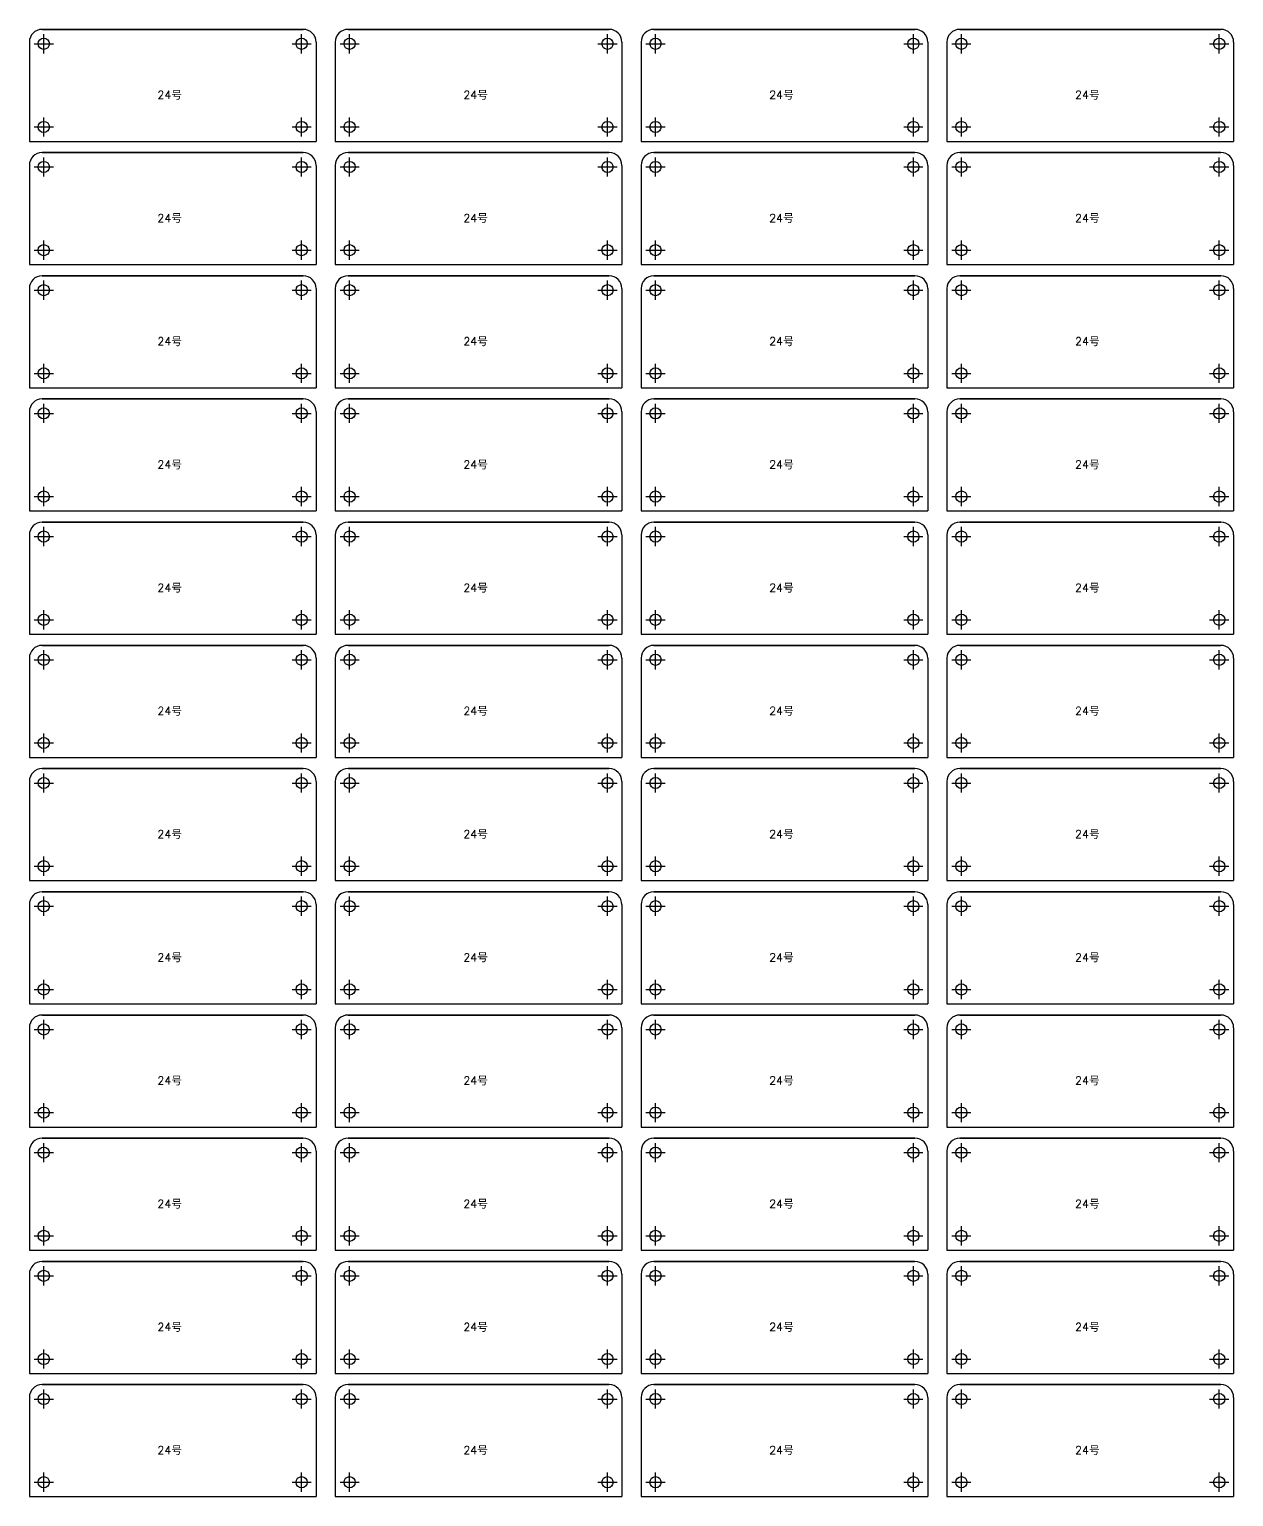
# Model space of a CAD drawing. Header units: millimetres. Extents: x 0 to 7379, y 0 to 1000.
# Drawn here: x 5664.3 to 6040.7, y 537.5 to 996 of the extents above; entities that cross this region are included whole.
import ezdxf

# ---------------------------------------------------------------- set-up
doc = ezdxf.new("R2010")
doc.units = ezdxf.units.MM
doc.header["$PDMODE"] = 2
doc.header["$PDSIZE"] = 3
doc.layers.add('POINT', color=2, linetype='Continuous')
doc.layers.add('PROPRO', color=1, linetype='Continuous')
doc.styles.get("Standard").update_dxf_attribs({"font": 'txt.shx', "height": 2})

# ---------------------------------------------------------------- blocks, each defined once
blk = doc.blocks.new('*U13', base_point=(-136.367, 1432.565))
at = {"layer": 'POINT', "color": 2}
blk.add_point((-136.367, 1432.565), dxfattribs=at)
at = {"layer": 'PROPRO'}
blk.add_circle((-136.367, 1432.565), 1.75, dxfattribs=at)
blk = doc.blocks.new('*U11', base_point=(-136.367, 1458.565))
at = {"layer": 'POINT', "color": 2}
blk.add_point((-136.367, 1458.565), dxfattribs=at)
at = {"layer": 'PROPRO'}
blk.add_circle((-136.367, 1458.565), 1.75, dxfattribs=at)
blk = doc.blocks.new('*U14', base_point=(-55.767, 1432.565))
at = {"layer": 'POINT', "color": 2}
blk.add_point((-55.767, 1432.565), dxfattribs=at)
at = {"layer": 'PROPRO'}
blk.add_circle((-55.767, 1432.565), 1.75, dxfattribs=at)
blk = doc.blocks.new('*U12', base_point=(-55.767, 1458.565))
at = {"layer": 'POINT', "color": 2}
blk.add_point((-55.767, 1458.565), dxfattribs=at)
at = {"layer": 'PROPRO'}
blk.add_circle((-55.767, 1458.565), 1.75, dxfattribs=at)

msp = doc.modelspace()

# ---------------------------------------------------------------- linework, layer by layer
for p, q in [((5749.9098, 996), (5668.3098, 996)), ((5668.3098, 996), (5749.9098, 996)), ((5845.5098, 996), (5763.9098, 996)), ((5763.9098, 996), (5845.5098, 996)), ((5941.1098, 996), (5859.5098, 996)), ((5859.5098, 996), (5941.1098, 996)), ((6036.7098, 996), (5955.1098, 996)), ((5955.1098, 996), (6036.7098, 996)), ((5664.3098, 992), (5664.3098, 981.8)), ((5664.3098, 992), (5664.3098, 961)), ((5753.9098, 992), (5753.9098, 981.8)), ((5753.9098, 992), (5753.9098, 981.8)), ((5753.9098, 992), (5753.9098, 966)), ((5753.9098, 992), (5753.9098, 961)), ((5759.9098, 992), (5759.9098, 981.8)), ((5759.9098, 992), (5759.9098, 961)), ((5849.5098, 992), (5849.5098, 981.8)), ((5849.5098, 992), (5849.5098, 981.8)), ((5849.5098, 992), (5849.5098, 966)), ((5849.5098, 992), (5849.5098, 961)), ((5855.5098, 992), (5855.5098, 981.8)), ((5855.5098, 992), (5855.5098, 961)), ((5945.1098, 992), (5945.1098, 981.8)), ((5945.1098, 992), (5945.1098, 981.8)), ((5945.1098, 992), (5945.1098, 966)), ((5945.1098, 992), (5945.1098, 961)), ((5951.1098, 992), (5951.1098, 981.8)), ((5951.1098, 992), (5951.1098, 961)), ((6040.7098, 992), (6040.7098, 981.8)), ((6040.7098, 992), (6040.7098, 981.8)), ((6040.7098, 992), (6040.7098, 966)), ((6040.7098, 992), (6040.7098, 961)), ((5664.3098, 961), (5753.9098, 961)), ((5704.5598, 961), (5713.6598, 961)), ((5759.9098, 961), (5849.5098, 961)), ((5800.1598, 961), (5809.2598, 961)), ((5855.5098, 961), (5945.1098, 961)), ((5895.7598, 961), (5904.8598, 961)), ((5951.1098, 961), (6040.7098, 961)), ((5991.3598, 961), (6000.4598, 961)), ((5749.9098, 957.5), (5668.3098, 957.5)), ((5668.3098, 957.5), (5749.9098, 957.5)), ((5845.5098, 957.5), (5763.9098, 957.5)), ((5763.9098, 957.5), (5845.5098, 957.5)), ((5941.1098, 957.5), (5859.5098, 957.5)), ((5859.5098, 957.5), (5941.1098, 957.5)), ((6036.7098, 957.5), (5955.1098, 957.5)), ((5955.1098, 957.5), (6036.7098, 957.5)), ((5664.3098, 953.5), (5664.3098, 943.3)), ((5664.3098, 953.5), (5664.3098, 922.5)), ((5753.9098, 953.5), (5753.9098, 943.3)), ((5753.9098, 953.5), (5753.9098, 943.3)), ((5753.9098, 953.5), (5753.9098, 927.5)), ((5753.9098, 953.5), (5753.9098, 922.5)), ((5759.9098, 953.5), (5759.9098, 943.3)), ((5759.9098, 953.5), (5759.9098, 922.5)), ((5849.5098, 953.5), (5849.5098, 943.3)), ((5849.5098, 953.5), (5849.5098, 943.3)), ((5849.5098, 953.5), (5849.5098, 927.5)), ((5849.5098, 953.5), (5849.5098, 922.5)), ((5855.5098, 953.5), (5855.5098, 943.3)), ((5855.5098, 953.5), (5855.5098, 922.5)), ((5945.1098, 953.5), (5945.1098, 943.3)), ((5945.1098, 953.5), (5945.1098, 943.3)), ((5945.1098, 953.5), (5945.1098, 927.5)), ((5945.1098, 953.5), (5945.1098, 922.5)), ((5951.1098, 953.5), (5951.1098, 943.3)), ((5951.1098, 953.5), (5951.1098, 922.5)), ((6040.7098, 953.5), (6040.7098, 943.3)), ((6040.7098, 953.5), (6040.7098, 943.3)), ((6040.7098, 953.5), (6040.7098, 927.5)), ((6040.7098, 953.5), (6040.7098, 922.5)), ((5664.3098, 922.5), (5753.9098, 922.5)), ((5704.5598, 922.5), (5713.6598, 922.5)), ((5759.9098, 922.5), (5849.5098, 922.5)), ((5800.1598, 922.5), (5809.2598, 922.5)), ((5855.5098, 922.5), (5945.1098, 922.5)), ((5895.7598, 922.5), (5904.8598, 922.5)), ((5951.1098, 922.5), (6040.7098, 922.5)), ((5991.3598, 922.5), (6000.4598, 922.5)), ((5749.9098, 919), (5668.3098, 919)), ((5668.3098, 919), (5749.9098, 919)), ((5845.5098, 919), (5763.9098, 919)), ((5763.9098, 919), (5845.5098, 919)), ((5941.1098, 919), (5859.5098, 919)), ((5859.5098, 919), (5941.1098, 919)), ((6036.7098, 919), (5955.1098, 919)), ((5955.1098, 919), (6036.7098, 919)), ((5664.3098, 915), (5664.3098, 904.8)), ((5664.3098, 915), (5664.3098, 884)), ((5753.9098, 915), (5753.9098, 904.8)), ((5753.9098, 915), (5753.9098, 904.8)), ((5753.9098, 915), (5753.9098, 889)), ((5753.9098, 915), (5753.9098, 884)), ((5759.9098, 915), (5759.9098, 904.8)), ((5759.9098, 915), (5759.9098, 884)), ((5849.5098, 915), (5849.5098, 904.8)), ((5849.5098, 915), (5849.5098, 904.8)), ((5849.5098, 915), (5849.5098, 889)), ((5849.5098, 915), (5849.5098, 884)), ((5855.5098, 915), (5855.5098, 904.8)), ((5855.5098, 915), (5855.5098, 884)), ((5945.1098, 915), (5945.1098, 904.8)), ((5945.1098, 915), (5945.1098, 904.8)), ((5945.1098, 915), (5945.1098, 889)), ((5945.1098, 915), (5945.1098, 884)), ((5951.1098, 915), (5951.1098, 904.8)), ((5951.1098, 915), (5951.1098, 884)), ((6040.7098, 915), (6040.7098, 904.8)), ((6040.7098, 915), (6040.7098, 904.8)), ((6040.7098, 915), (6040.7098, 889)), ((6040.7098, 915), (6040.7098, 884)), ((5664.3098, 884), (5753.9098, 884)), ((5749.9098, 880.5), (5668.3098, 880.5)), ((5668.3098, 880.5), (5749.9098, 880.5)), ((5704.5598, 884), (5713.6598, 884)), ((5759.9098, 884), (5849.5098, 884)), ((5845.5098, 880.5), (5763.9098, 880.5)), ((5763.9098, 880.5), (5845.5098, 880.5)), ((5800.1598, 884), (5809.2598, 884)), ((5855.5098, 884), (5945.1098, 884)), ((5941.1098, 880.5), (5859.5098, 880.5)), ((5859.5098, 880.5), (5941.1098, 880.5)), ((5895.7598, 884), (5904.8598, 884)), ((5951.1098, 884), (6040.7098, 884)), ((6036.7098, 880.5), (5955.1098, 880.5)), ((5955.1098, 880.5), (6036.7098, 880.5)), ((5991.3598, 884), (6000.4598, 884)), ((5664.3098, 876.5), (5664.3098, 845.5)), ((5664.3098, 876.5), (5664.3098, 866.3)), ((5753.9098, 876.5), (5753.9098, 850.5)), ((5753.9098, 876.5), (5753.9098, 845.5)), ((5753.9098, 876.5), (5753.9098, 866.3)), ((5753.9098, 876.5), (5753.9098, 866.3)), ((5759.9098, 876.5), (5759.9098, 845.5)), ((5759.9098, 876.5), (5759.9098, 866.3)), ((5849.5098, 876.5), (5849.5098, 850.5)), ((5849.5098, 876.5), (5849.5098, 845.5)), ((5849.5098, 876.5), (5849.5098, 866.3)), ((5849.5098, 876.5), (5849.5098, 866.3)), ((5855.5098, 876.5), (5855.5098, 845.5)), ((5855.5098, 876.5), (5855.5098, 866.3)), ((5945.1098, 876.5), (5945.1098, 850.5)), ((5945.1098, 876.5), (5945.1098, 845.5)), ((5945.1098, 876.5), (5945.1098, 866.3)), ((5945.1098, 876.5), (5945.1098, 866.3)), ((5951.1098, 876.5), (5951.1098, 845.5)), ((5951.1098, 876.5), (5951.1098, 866.3)), ((6040.7098, 876.5), (6040.7098, 850.5)), ((6040.7098, 876.5), (6040.7098, 845.5)), ((6040.7098, 876.5), (6040.7098, 866.3)), ((6040.7098, 876.5), (6040.7098, 866.3)), ((5664.3098, 845.5), (5753.9098, 845.5)), ((5704.5598, 845.5), (5713.6598, 845.5)), ((5759.9098, 845.5), (5849.5098, 845.5)), ((5800.1598, 845.5), (5809.2598, 845.5)), ((5855.5098, 845.5), (5945.1098, 845.5)), ((5895.7598, 845.5), (5904.8598, 845.5)), ((5951.1098, 845.5), (6040.7098, 845.5)), ((5991.3598, 845.5), (6000.4598, 845.5)), ((5749.9098, 842), (5668.3098, 842)), ((5668.3098, 842), (5749.9098, 842)), ((5845.5098, 842), (5763.9098, 842)), ((5763.9098, 842), (5845.5098, 842)), ((5941.1098, 842), (5859.5098, 842)), ((5859.5098, 842), (5941.1098, 842)), ((6036.7098, 842), (5955.1098, 842)), ((5955.1098, 842), (6036.7098, 842)), ((5664.3098, 838), (5664.3098, 827.8)), ((5664.3098, 838), (5664.3098, 807)), ((5753.9098, 838), (5753.9098, 827.8)), ((5753.9098, 838), (5753.9098, 827.8)), ((5753.9098, 838), (5753.9098, 812)), ((5753.9098, 838), (5753.9098, 807)), ((5759.9098, 838), (5759.9098, 827.8)), ((5759.9098, 838), (5759.9098, 807)), ((5849.5098, 838), (5849.5098, 827.8)), ((5849.5098, 838), (5849.5098, 827.8)), ((5849.5098, 838), (5849.5098, 812)), ((5849.5098, 838), (5849.5098, 807)), ((5855.5098, 838), (5855.5098, 827.8)), ((5855.5098, 838), (5855.5098, 807)), ((5945.1098, 838), (5945.1098, 827.8)), ((5945.1098, 838), (5945.1098, 827.8)), ((5945.1098, 838), (5945.1098, 812)), ((5945.1098, 838), (5945.1098, 807)), ((5951.1098, 838), (5951.1098, 827.8)), ((5951.1098, 838), (5951.1098, 807)), ((6040.7098, 838), (6040.7098, 827.8)), ((6040.7098, 838), (6040.7098, 827.8)), ((6040.7098, 838), (6040.7098, 812)), ((6040.7098, 838), (6040.7098, 807)), ((5664.3098, 807), (5753.9098, 807)), ((5704.5598, 807), (5713.6598, 807)), ((5759.9098, 807), (5849.5098, 807)), ((5800.1598, 807), (5809.2598, 807)), ((5855.5098, 807), (5945.1098, 807)), ((5895.7598, 807), (5904.8598, 807)), ((5951.1098, 807), (6040.7098, 807)), ((5991.3598, 807), (6000.4598, 807)), ((5749.9098, 803.5), (5668.3098, 803.5)), ((5668.3098, 803.5), (5749.9098, 803.5)), ((5845.5098, 803.5), (5763.9098, 803.5)), ((5763.9098, 803.5), (5845.5098, 803.5)), ((5941.1098, 803.5), (5859.5098, 803.5)), ((5859.5098, 803.5), (5941.1098, 803.5)), ((6036.7098, 803.5), (5955.1098, 803.5)), ((5955.1098, 803.5), (6036.7098, 803.5)), ((5664.3098, 799.5), (5664.3098, 789.3)), ((5664.3098, 799.5), (5664.3098, 768.5)), ((5753.9098, 799.5), (5753.9098, 789.3)), ((5753.9098, 799.5), (5753.9098, 789.3)), ((5753.9098, 799.5), (5753.9098, 773.5)), ((5753.9098, 799.5), (5753.9098, 768.5)), ((5759.9098, 799.5), (5759.9098, 789.3)), ((5759.9098, 799.5), (5759.9098, 768.5)), ((5849.5098, 799.5), (5849.5098, 789.3)), ((5849.5098, 799.5), (5849.5098, 789.3)), ((5849.5098, 799.5), (5849.5098, 773.5)), ((5849.5098, 799.5), (5849.5098, 768.5)), ((5855.5098, 799.5), (5855.5098, 789.3)), ((5855.5098, 799.5), (5855.5098, 768.5)), ((5945.1098, 799.5), (5945.1098, 789.3)), ((5945.1098, 799.5), (5945.1098, 789.3)), ((5945.1098, 799.5), (5945.1098, 773.5)), ((5945.1098, 799.5), (5945.1098, 768.5)), ((5951.1098, 799.5), (5951.1098, 789.3)), ((5951.1098, 799.5), (5951.1098, 768.5)), ((6040.7098, 799.5), (6040.7098, 789.3)), ((6040.7098, 799.5), (6040.7098, 789.3)), ((6040.7098, 799.5), (6040.7098, 773.5)), ((6040.7098, 799.5), (6040.7098, 768.5)), ((5664.3098, 768.5), (5753.9098, 768.5)), ((5704.5598, 768.5), (5713.6598, 768.5)), ((5759.9098, 768.5), (5849.5098, 768.5)), ((5800.1598, 768.5), (5809.2598, 768.5)), ((5855.5098, 768.5), (5945.1098, 768.5)), ((5895.7598, 768.5), (5904.8598, 768.5)), ((5951.1098, 768.5), (6040.7098, 768.5)), ((5991.3598, 768.5), (6000.4598, 768.5)), ((5749.9098, 765), (5668.3098, 765)), ((5668.3098, 765), (5749.9098, 765)), ((5845.5098, 765), (5763.9098, 765)), ((5763.9098, 765), (5845.5098, 765)), ((5941.1098, 765), (5859.5098, 765)), ((5859.5098, 765), (5941.1098, 765)), ((6036.7098, 765), (5955.1098, 765)), ((5955.1098, 765), (6036.7098, 765)), ((5664.3098, 761), (5664.3098, 750.8)), ((5664.3098, 761), (5664.3098, 730)), ((5753.9098, 761), (5753.9098, 750.8)), ((5753.9098, 761), (5753.9098, 750.8)), ((5753.9098, 761), (5753.9098, 735)), ((5753.9098, 761), (5753.9098, 730)), ((5759.9098, 761), (5759.9098, 750.8)), ((5759.9098, 761), (5759.9098, 730)), ((5849.5098, 761), (5849.5098, 750.8)), ((5849.5098, 761), (5849.5098, 750.8)), ((5849.5098, 761), (5849.5098, 735)), ((5849.5098, 761), (5849.5098, 730)), ((5855.5098, 761), (5855.5098, 750.8)), ((5855.5098, 761), (5855.5098, 730)), ((5945.1098, 761), (5945.1098, 750.8)), ((5945.1098, 761), (5945.1098, 750.8)), ((5945.1098, 761), (5945.1098, 735)), ((5945.1098, 761), (5945.1098, 730)), ((5951.1098, 761), (5951.1098, 750.8)), ((5951.1098, 761), (5951.1098, 730)), ((6040.7098, 761), (6040.7098, 750.8)), ((6040.7098, 761), (6040.7098, 750.8)), ((6040.7098, 761), (6040.7098, 735)), ((6040.7098, 761), (6040.7098, 730)), ((5664.3098, 730), (5753.9098, 730)), ((5704.5598, 730), (5713.6598, 730)), ((5759.9098, 730), (5849.5098, 730)), ((5800.1598, 730), (5809.2598, 730)), ((5855.5098, 730), (5945.1098, 730)), ((5895.7598, 730), (5904.8598, 730)), ((5951.1098, 730), (6040.7098, 730)), ((5991.3598, 730), (6000.4598, 730)), ((5749.9098, 726.5), (5668.3098, 726.5)), ((5668.3098, 726.5), (5749.9098, 726.5)), ((5845.5098, 726.5), (5763.9098, 726.5)), ((5763.9098, 726.5), (5845.5098, 726.5)), ((5941.1098, 726.5), (5859.5098, 726.5)), ((5859.5098, 726.5), (5941.1098, 726.5)), ((6036.7098, 726.5), (5955.1098, 726.5)), ((5955.1098, 726.5), (6036.7098, 726.5)), ((5664.3098, 722.5), (5664.3098, 712.3)), ((5664.3098, 722.5), (5664.3098, 691.5)), ((5753.9098, 722.5), (5753.9098, 712.3)), ((5753.9098, 722.5), (5753.9098, 712.3)), ((5753.9098, 722.5), (5753.9098, 696.5)), ((5753.9098, 722.5), (5753.9098, 691.5)), ((5759.9098, 722.5), (5759.9098, 712.3)), ((5759.9098, 722.5), (5759.9098, 691.5)), ((5849.5098, 722.5), (5849.5098, 712.3)), ((5849.5098, 722.5), (5849.5098, 712.3)), ((5849.5098, 722.5), (5849.5098, 696.5)), ((5849.5098, 722.5), (5849.5098, 691.5)), ((5855.5098, 722.5), (5855.5098, 712.3)), ((5855.5098, 722.5), (5855.5098, 691.5)), ((5945.1098, 722.5), (5945.1098, 712.3)), ((5945.1098, 722.5), (5945.1098, 712.3)), ((5945.1098, 722.5), (5945.1098, 696.5)), ((5945.1098, 722.5), (5945.1098, 691.5)), ((5951.1098, 722.5), (5951.1098, 712.3)), ((5951.1098, 722.5), (5951.1098, 691.5)), ((6040.7098, 722.5), (6040.7098, 712.3)), ((6040.7098, 722.5), (6040.7098, 712.3)), ((6040.7098, 722.5), (6040.7098, 696.5)), ((6040.7098, 722.5), (6040.7098, 691.5)), ((5664.3098, 691.5), (5753.9098, 691.5)), ((5749.9098, 688), (5668.3098, 688)), ((5668.3098, 688), (5749.9098, 688)), ((5704.5598, 691.5), (5713.6598, 691.5)), ((5759.9098, 691.5), (5849.5098, 691.5)), ((5845.5098, 688), (5763.9098, 688)), ((5763.9098, 688), (5845.5098, 688)), ((5800.1598, 691.5), (5809.2598, 691.5)), ((5855.5098, 691.5), (5945.1098, 691.5)), ((5941.1098, 688), (5859.5098, 688)), ((5859.5098, 688), (5941.1098, 688)), ((5895.7598, 691.5), (5904.8598, 691.5)), ((5951.1098, 691.5), (6040.7098, 691.5)), ((6036.7098, 688), (5955.1098, 688)), ((5955.1098, 688), (6036.7098, 688)), ((5991.3598, 691.5), (6000.4598, 691.5)), ((5664.3098, 684), (5664.3098, 673.8)), ((5664.3098, 684), (5664.3098, 653)), ((5753.9098, 684), (5753.9098, 673.8)), ((5753.9098, 684), (5753.9098, 673.8)), ((5753.9098, 684), (5753.9098, 658)), ((5753.9098, 684), (5753.9098, 653)), ((5759.9098, 684), (5759.9098, 673.8)), ((5759.9098, 684), (5759.9098, 653)), ((5849.5098, 684), (5849.5098, 673.8)), ((5849.5098, 684), (5849.5098, 673.8)), ((5849.5098, 684), (5849.5098, 658)), ((5849.5098, 684), (5849.5098, 653)), ((5855.5098, 684), (5855.5098, 673.8)), ((5855.5098, 684), (5855.5098, 653)), ((5945.1098, 684), (5945.1098, 673.8)), ((5945.1098, 684), (5945.1098, 673.8)), ((5945.1098, 684), (5945.1098, 658)), ((5945.1098, 684), (5945.1098, 653)), ((5951.1098, 684), (5951.1098, 673.8)), ((5951.1098, 684), (5951.1098, 653)), ((6040.7098, 684), (6040.7098, 673.8)), ((6040.7098, 684), (6040.7098, 673.8)), ((6040.7098, 684), (6040.7098, 658)), ((6040.7098, 684), (6040.7098, 653)), ((5664.3098, 653), (5753.9098, 653)), ((5704.5598, 653), (5713.6598, 653)), ((5759.9098, 653), (5849.5098, 653)), ((5800.1598, 653), (5809.2598, 653)), ((5855.5098, 653), (5945.1098, 653)), ((5895.7598, 653), (5904.8598, 653)), ((5951.1098, 653), (6040.7098, 653)), ((5991.3598, 653), (6000.4598, 653)), ((5749.9098, 649.5), (5668.3098, 649.5)), ((5668.3098, 649.5), (5749.9098, 649.5)), ((5845.5098, 649.5), (5763.9098, 649.5)), ((5763.9098, 649.5), (5845.5098, 649.5)), ((5941.1098, 649.5), (5859.5098, 649.5)), ((5859.5098, 649.5), (5941.1098, 649.5)), ((6036.7098, 649.5), (5955.1098, 649.5)), ((5955.1098, 649.5), (6036.7098, 649.5)), ((5664.3098, 645.5), (5664.3098, 635.3)), ((5664.3098, 645.5), (5664.3098, 614.5)), ((5753.9098, 645.5), (5753.9098, 635.3)), ((5753.9098, 645.5), (5753.9098, 635.3)), ((5753.9098, 645.5), (5753.9098, 619.5)), ((5753.9098, 645.5), (5753.9098, 614.5)), ((5759.9098, 645.5), (5759.9098, 635.3)), ((5759.9098, 645.5), (5759.9098, 614.5)), ((5849.5098, 645.5), (5849.5098, 635.3)), ((5849.5098, 645.5), (5849.5098, 635.3)), ((5849.5098, 645.5), (5849.5098, 619.5)), ((5849.5098, 645.5), (5849.5098, 614.5)), ((5855.5098, 645.5), (5855.5098, 635.3)), ((5855.5098, 645.5), (5855.5098, 614.5)), ((5945.1098, 645.5), (5945.1098, 635.3)), ((5945.1098, 645.5), (5945.1098, 635.3)), ((5945.1098, 645.5), (5945.1098, 619.5)), ((5945.1098, 645.5), (5945.1098, 614.5)), ((5951.1098, 645.5), (5951.1098, 635.3)), ((5951.1098, 645.5), (5951.1098, 614.5)), ((6040.7098, 645.5), (6040.7098, 635.3)), ((6040.7098, 645.5), (6040.7098, 635.3)), ((6040.7098, 645.5), (6040.7098, 619.5)), ((6040.7098, 645.5), (6040.7098, 614.5)), ((5664.3098, 614.5), (5753.9098, 614.5)), ((5704.5598, 614.5), (5713.6598, 614.5)), ((5759.9098, 614.5), (5849.5098, 614.5)), ((5800.1598, 614.5), (5809.2598, 614.5)), ((5855.5098, 614.5), (5945.1098, 614.5)), ((5895.7598, 614.5), (5904.8598, 614.5)), ((5951.1098, 614.5), (6040.7098, 614.5)), ((5991.3598, 614.5), (6000.4598, 614.5)), ((5749.9098, 611), (5668.3098, 611)), ((5668.3098, 611), (5749.9098, 611)), ((5845.5098, 611), (5763.9098, 611)), ((5763.9098, 611), (5845.5098, 611)), ((5941.1098, 611), (5859.5098, 611)), ((5859.5098, 611), (5941.1098, 611)), ((6036.7098, 611), (5955.1098, 611)), ((5955.1098, 611), (6036.7098, 611)), ((5664.3098, 607), (5664.3098, 596.8)), ((5664.3098, 607), (5664.3098, 576)), ((5753.9098, 607), (5753.9098, 596.8)), ((5753.9098, 607), (5753.9098, 596.8)), ((5753.9098, 607), (5753.9098, 581)), ((5753.9098, 607), (5753.9098, 576)), ((5759.9098, 607), (5759.9098, 596.8)), ((5759.9098, 607), (5759.9098, 576)), ((5849.5098, 607), (5849.5098, 596.8)), ((5849.5098, 607), (5849.5098, 596.8)), ((5849.5098, 607), (5849.5098, 581)), ((5849.5098, 607), (5849.5098, 576)), ((5855.5098, 607), (5855.5098, 596.8)), ((5855.5098, 607), (5855.5098, 576)), ((5945.1098, 607), (5945.1098, 596.8)), ((5945.1098, 607), (5945.1098, 596.8)), ((5945.1098, 607), (5945.1098, 581)), ((5945.1098, 607), (5945.1098, 576)), ((5951.1098, 607), (5951.1098, 596.8)), ((5951.1098, 607), (5951.1098, 576)), ((6040.7098, 607), (6040.7098, 596.8)), ((6040.7098, 607), (6040.7098, 596.8)), ((6040.7098, 607), (6040.7098, 581)), ((6040.7098, 607), (6040.7098, 576)), ((5664.3098, 576), (5753.9098, 576)), ((5704.5598, 576), (5713.6598, 576)), ((5759.9098, 576), (5849.5098, 576)), ((5800.1598, 576), (5809.2598, 576)), ((5855.5098, 576), (5945.1098, 576)), ((5895.7598, 576), (5904.8598, 576)), ((5951.1098, 576), (6040.7098, 576)), ((5991.3598, 576), (6000.4598, 576)), ((5749.9098, 572.5), (5668.3098, 572.5)), ((5668.3098, 572.5), (5749.9098, 572.5)), ((5845.5098, 572.5), (5763.9098, 572.5)), ((5763.9098, 572.5), (5845.5098, 572.5)), ((5941.1098, 572.5), (5859.5098, 572.5)), ((5859.5098, 572.5), (5941.1098, 572.5)), ((6036.7098, 572.5), (5955.1098, 572.5)), ((5955.1098, 572.5), (6036.7098, 572.5)), ((5664.3098, 568.5), (5664.3098, 558.3)), ((5664.3098, 568.5), (5664.3098, 537.5)), ((5753.9098, 568.5), (5753.9098, 558.3)), ((5753.9098, 568.5), (5753.9098, 558.3)), ((5753.9098, 568.5), (5753.9098, 542.5)), ((5753.9098, 568.5), (5753.9098, 537.5)), ((5759.9098, 568.5), (5759.9098, 558.3)), ((5759.9098, 568.5), (5759.9098, 537.5)), ((5849.5098, 568.5), (5849.5098, 558.3)), ((5849.5098, 568.5), (5849.5098, 558.3)), ((5849.5098, 568.5), (5849.5098, 542.5)), ((5849.5098, 568.5), (5849.5098, 537.5)), ((5855.5098, 568.5), (5855.5098, 558.3)), ((5855.5098, 568.5), (5855.5098, 537.5)), ((5945.1098, 568.5), (5945.1098, 558.3)), ((5945.1098, 568.5), (5945.1098, 558.3)), ((5945.1098, 568.5), (5945.1098, 542.5)), ((5945.1098, 568.5), (5945.1098, 537.5)), ((5951.1098, 568.5), (5951.1098, 558.3)), ((5951.1098, 568.5), (5951.1098, 537.5)), ((6040.7098, 568.5), (6040.7098, 558.3)), ((6040.7098, 568.5), (6040.7098, 558.3)), ((6040.7098, 568.5), (6040.7098, 542.5)), ((6040.7098, 568.5), (6040.7098, 537.5)), ((5664.3098, 537.5), (5753.9098, 537.5)), ((5704.5598, 537.5), (5713.6598, 537.5)), ((5759.9098, 537.5), (5849.5098, 537.5)), ((5800.1598, 537.5), (5809.2598, 537.5)), ((5855.5098, 537.5), (5945.1098, 537.5)), ((5895.7598, 537.5), (5904.8598, 537.5)), ((5951.1098, 537.5), (6040.7098, 537.5)), ((5991.3598, 537.5), (6000.4598, 537.5))]:
    msp.add_line(p, q)
for centre in [(5668.8098, 991.5), (5749.4098, 991.5), (5764.4098, 991.5), (5845.0098, 991.5), (5860.0098, 991.5), (5940.6098, 991.5), (5955.6098, 991.5), (6036.2098, 991.5), (5668.8098, 965.5), (5749.4098, 965.5), (5764.4098, 965.5), (5845.0098, 965.5), (5860.0098, 965.5), (5940.6098, 965.5), (5955.6098, 965.5), (6036.2098, 965.5), (5668.8098, 953), (5749.4098, 953), (5764.4098, 953), (5845.0098, 953), (5860.0098, 953), (5940.6098, 953), (5955.6098, 953), (6036.2098, 953), (5668.8098, 927), (5749.4098, 927), (5764.4098, 927), (5845.0098, 927), (5860.0098, 927), (5940.6098, 927), (5955.6098, 927), (6036.2098, 927), (5668.8098, 914.5), (5749.4098, 914.5), (5764.4098, 914.5), (5845.0098, 914.5), (5860.0098, 914.5), (5940.6098, 914.5), (5955.6098, 914.5), (6036.2098, 914.5), (5668.8098, 888.5), (5749.4098, 888.5), (5764.4098, 888.5), (5845.0098, 888.5), (5860.0098, 888.5), (5940.6098, 888.5), (5955.6098, 888.5), (6036.2098, 888.5), (5668.8098, 876), (5749.4098, 876), (5764.4098, 876), (5845.0098, 876), (5860.0098, 876), (5940.6098, 876), (5955.6098, 876), (6036.2098, 876), (5668.8098, 850), (5749.4098, 850), (5764.4098, 850), (5845.0098, 850), (5860.0098, 850), (5940.6098, 850), (5955.6098, 850), (6036.2098, 850), (5668.8098, 837.5), (5749.4098, 837.5), (5764.4098, 837.5), (5845.0098, 837.5), (5860.0098, 837.5), (5940.6098, 837.5), (5955.6098, 837.5), (6036.2098, 837.5), (5668.8098, 811.5), (5749.4098, 811.5), (5764.4098, 811.5), (5845.0098, 811.5), (5860.0098, 811.5), (5940.6098, 811.5), (5955.6098, 811.5), (6036.2098, 811.5), (5668.8098, 799), (5749.4098, 799), (5764.4098, 799), (5845.0098, 799), (5860.0098, 799), (5940.6098, 799), (5955.6098, 799), (6036.2098, 799), (5668.8098, 773), (5749.4098, 773), (5764.4098, 773), (5845.0098, 773), (5860.0098, 773), (5940.6098, 773), (5955.6098, 773), (6036.2098, 773), (5668.8098, 760.5), (5749.4098, 760.5), (5764.4098, 760.5), (5845.0098, 760.5), (5860.0098, 760.5), (5940.6098, 760.5), (5955.6098, 760.5), (6036.2098, 760.5), (5668.8098, 734.5), (5749.4098, 734.5), (5764.4098, 734.5), (5845.0098, 734.5), (5860.0098, 734.5), (5940.6098, 734.5), (5955.6098, 734.5), (6036.2098, 734.5), (5668.8098, 722), (5749.4098, 722), (5764.4098, 722), (5845.0098, 722), (5860.0098, 722), (5940.6098, 722), (5955.6098, 722), (6036.2098, 722), (5668.8098, 696), (5749.4098, 696), (5764.4098, 696), (5845.0098, 696), (5860.0098, 696), (5940.6098, 696), (5955.6098, 696), (6036.2098, 696), (5668.8098, 683.5), (5749.4098, 683.5), (5764.4098, 683.5), (5845.0098, 683.5), (5860.0098, 683.5), (5940.6098, 683.5), (5955.6098, 683.5), (6036.2098, 683.5), (5668.8098, 657.5), (5749.4098, 657.5), (5764.4098, 657.5), (5845.0098, 657.5), (5860.0098, 657.5), (5940.6098, 657.5), (5955.6098, 657.5), (6036.2098, 657.5), (5668.8098, 645), (5749.4098, 645), (5764.4098, 645), (5845.0098, 645), (5860.0098, 645), (5940.6098, 645), (5955.6098, 645), (6036.2098, 645), (5668.8098, 619), (5749.4098, 619), (5764.4098, 619), (5845.0098, 619), (5860.0098, 619), (5940.6098, 619), (5955.6098, 619), (6036.2098, 619), (5668.8098, 606.5), (5749.4098, 606.5), (5764.4098, 606.5), (5845.0098, 606.5), (5860.0098, 606.5), (5940.6098, 606.5), (5955.6098, 606.5), (6036.2098, 606.5), (5668.8098, 580.5), (5749.4098, 580.5), (5764.4098, 580.5), (5845.0098, 580.5), (5860.0098, 580.5), (5940.6098, 580.5), (5955.6098, 580.5), (6036.2098, 580.5), (5668.8098, 568), (5749.4098, 568), (5764.4098, 568), (5845.0098, 568), (5860.0098, 568), (5940.6098, 568), (5955.6098, 568), (6036.2098, 568), (5668.8098, 542), (5749.4098, 542), (5764.4098, 542), (5845.0098, 542), (5860.0098, 542), (5940.6098, 542), (5955.6098, 542), (6036.2098, 542)]:
    msp.add_circle(centre, 1.75)
for centre, start, end in [((5668.3098, 992), 90, 180), ((5749.9098, 992), 0, 90), ((5763.9098, 992), 90, 180), ((5845.5098, 992), 0, 90), ((5859.5098, 992), 90, 180), ((5941.1098, 992), 0, 90), ((5955.1098, 992), 90, 180), ((6036.7098, 992), 0, 90), ((5668.3098, 953.5), 90, 180), ((5749.9098, 953.5), 0, 90), ((5763.9098, 953.5), 90, 180), ((5845.5098, 953.5), 0, 90), ((5859.5098, 953.5), 90, 180), ((5941.1098, 953.5), 0, 90), ((5955.1098, 953.5), 90, 180), ((6036.7098, 953.5), 0, 90), ((5668.3098, 915), 90, 180), ((5749.9098, 915), 0, 90), ((5763.9098, 915), 90, 180), ((5845.5098, 915), 0, 90), ((5859.5098, 915), 90, 180), ((5941.1098, 915), 0, 90), ((5955.1098, 915), 90, 180), ((6036.7098, 915), 0, 90), ((5668.3098, 876.5), 90, 180), ((5749.9098, 876.5), 0, 90), ((5763.9098, 876.5), 90, 180), ((5845.5098, 876.5), 0, 90), ((5859.5098, 876.5), 90, 180), ((5941.1098, 876.5), 0, 90), ((5955.1098, 876.5), 90, 180), ((6036.7098, 876.5), 0, 90), ((5668.3098, 838), 90, 180), ((5749.9098, 838), 0, 90), ((5763.9098, 838), 90, 180), ((5845.5098, 838), 0, 90), ((5859.5098, 838), 90, 180), ((5941.1098, 838), 0, 90), ((5955.1098, 838), 90, 180), ((6036.7098, 838), 0, 90), ((5668.3098, 799.5), 90, 180), ((5749.9098, 799.5), 0, 90), ((5763.9098, 799.5), 90, 180), ((5845.5098, 799.5), 0, 90), ((5859.5098, 799.5), 90, 180), ((5941.1098, 799.5), 0, 90), ((5955.1098, 799.5), 90, 180), ((6036.7098, 799.5), 0, 90), ((5668.3098, 761), 90, 180), ((5749.9098, 761), 0, 90), ((5763.9098, 761), 90, 180), ((5845.5098, 761), 0, 90), ((5859.5098, 761), 90, 180), ((5941.1098, 761), 0, 90), ((5955.1098, 761), 90, 180), ((6036.7098, 761), 0, 90), ((5668.3098, 722.5), 90, 180), ((5749.9098, 722.5), 0, 90), ((5763.9098, 722.5), 90, 180), ((5845.5098, 722.5), 0, 90), ((5859.5098, 722.5), 90, 180), ((5941.1098, 722.5), 0, 90), ((5955.1098, 722.5), 90, 180), ((6036.7098, 722.5), 0, 90), ((5668.3098, 684), 90, 180), ((5749.9098, 684), 0, 90), ((5763.9098, 684), 90, 180), ((5845.5098, 684), 0, 90), ((5859.5098, 684), 90, 180), ((5941.1098, 684), 0, 90), ((5955.1098, 684), 90, 180), ((6036.7098, 684), 0, 90), ((5668.3098, 645.5), 90, 180), ((5749.9098, 645.5), 0, 90), ((5763.9098, 645.5), 90, 180), ((5845.5098, 645.5), 0, 90), ((5859.5098, 645.5), 90, 180), ((5941.1098, 645.5), 0, 90), ((5955.1098, 645.5), 90, 180), ((6036.7098, 645.5), 0, 90), ((5668.3098, 607), 90, 180), ((5749.9098, 607), 0, 90), ((5763.9098, 607), 90, 180), ((5845.5098, 607), 0, 90), ((5859.5098, 607), 90, 180), ((5941.1098, 607), 0, 90), ((5955.1098, 607), 90, 180), ((6036.7098, 607), 0, 90), ((5668.3098, 568.5), 90, 180), ((5749.9098, 568.5), 0, 90), ((5763.9098, 568.5), 90, 180), ((5845.5098, 568.5), 0, 90), ((5859.5098, 568.5), 90, 180), ((5941.1098, 568.5), 0, 90), ((5955.1098, 568.5), 90, 180), ((6036.7098, 568.5), 0, 90)]:
    msp.add_arc(centre, 4, start, end)

# ---------------------------------------------------------------- block references
at = {"layer": 'PROPRO'}
for name, p in [('*U11', (5668.8093, 991.5004)), ('*U12', (5749.4093, 991.5004)), ('*U11', (5764.4093, 991.5004)), ('*U12', (5845.0093, 991.5004)), ('*U11', (5860.0093, 991.5004)), ('*U12', (5940.6093, 991.5004)), ('*U11', (5955.6093, 991.5004)), ('*U12', (6036.2093, 991.5004)), ('*U13', (5668.8093, 965.5004)), ('*U14', (5749.4093, 965.5004)), ('*U13', (5764.4093, 965.5004)), ('*U14', (5845.0093, 965.5004)), ('*U13', (5860.0093, 965.5004)), ('*U14', (5940.6093, 965.5004)), ('*U13', (5955.6093, 965.5004)), ('*U14', (6036.2093, 965.5004)), ('*U11', (5668.8093, 953.0004)), ('*U12', (5749.4093, 953.0004)), ('*U11', (5764.4093, 953.0004)), ('*U12', (5845.0093, 953.0004)), ('*U11', (5860.0093, 953.0004)), ('*U12', (5940.6093, 953.0004)), ('*U11', (5955.6093, 953.0004)), ('*U12', (6036.2093, 953.0004)), ('*U13', (5668.8093, 927.0004)), ('*U14', (5749.4093, 927.0004)), ('*U13', (5764.4093, 927.0004)), ('*U14', (5845.0093, 927.0004)), ('*U13', (5860.0093, 927.0004)), ('*U14', (5940.6093, 927.0004)), ('*U13', (5955.6093, 927.0004)), ('*U14', (6036.2093, 927.0004)), ('*U11', (5668.8093, 914.5004)), ('*U12', (5749.4093, 914.5004)), ('*U11', (5764.4093, 914.5004)), ('*U12', (5845.0093, 914.5004)), ('*U11', (5860.0093, 914.5004)), ('*U12', (5940.6093, 914.5004)), ('*U11', (5955.6093, 914.5004)), ('*U12', (6036.2093, 914.5004)), ('*U13', (5668.8093, 888.5004)), ('*U14', (5749.4093, 888.5004)), ('*U13', (5764.4093, 888.5004)), ('*U14', (5845.0093, 888.5004)), ('*U13', (5860.0093, 888.5004)), ('*U14', (5940.6093, 888.5004)), ('*U13', (5955.6093, 888.5004)), ('*U14', (6036.2093, 888.5004)), ('*U11', (5668.8093, 876.0004)), ('*U12', (5749.4093, 876.0004)), ('*U11', (5764.4093, 876.0004)), ('*U12', (5845.0093, 876.0004)), ('*U11', (5860.0093, 876.0004)), ('*U12', (5940.6093, 876.0004)), ('*U11', (5955.6093, 876.0004)), ('*U12', (6036.2093, 876.0004)), ('*U13', (5668.8093, 850.0004)), ('*U14', (5749.4093, 850.0004)), ('*U13', (5764.4093, 850.0004)), ('*U14', (5845.0093, 850.0004)), ('*U13', (5860.0093, 850.0004)), ('*U14', (5940.6093, 850.0004)), ('*U13', (5955.6093, 850.0004)), ('*U14', (6036.2093, 850.0004)), ('*U11', (5668.8093, 837.5004)), ('*U12', (5749.4093, 837.5004)), ('*U11', (5764.4093, 837.5004)), ('*U12', (5845.0093, 837.5004)), ('*U11', (5860.0093, 837.5004)), ('*U12', (5940.6093, 837.5004)), ('*U11', (5955.6093, 837.5004)), ('*U12', (6036.2093, 837.5004)), ('*U13', (5668.8093, 811.5004)), ('*U14', (5749.4093, 811.5004)), ('*U13', (5764.4093, 811.5004)), ('*U14', (5845.0093, 811.5004)), ('*U13', (5860.0093, 811.5004)), ('*U14', (5940.6093, 811.5004)), ('*U13', (5955.6093, 811.5004)), ('*U14', (6036.2093, 811.5004)), ('*U11', (5668.8093, 799.0004)), ('*U12', (5749.4093, 799.0004)), ('*U11', (5764.4093, 799.0004)), ('*U12', (5845.0093, 799.0004)), ('*U11', (5860.0093, 799.0004)), ('*U12', (5940.6093, 799.0004)), ('*U11', (5955.6093, 799.0004)), ('*U12', (6036.2093, 799.0004)), ('*U13', (5668.8093, 773.0004)), ('*U14', (5749.4093, 773.0004)), ('*U13', (5764.4093, 773.0004)), ('*U14', (5845.0093, 773.0004)), ('*U13', (5860.0093, 773.0004)), ('*U14', (5940.6093, 773.0004)), ('*U13', (5955.6093, 773.0004)), ('*U14', (6036.2093, 773.0004)), ('*U11', (5668.8093, 760.5004)), ('*U12', (5749.4093, 760.5004)), ('*U11', (5764.4093, 760.5004)), ('*U12', (5845.0093, 760.5004)), ('*U11', (5860.0093, 760.5004)), ('*U12', (5940.6093, 760.5004)), ('*U11', (5955.6093, 760.5004)), ('*U12', (6036.2093, 760.5004)), ('*U13', (5668.8093, 734.5004)), ('*U14', (5749.4093, 734.5004)), ('*U13', (5764.4093, 734.5004)), ('*U14', (5845.0093, 734.5004)), ('*U13', (5860.0093, 734.5004)), ('*U14', (5940.6093, 734.5004)), ('*U13', (5955.6093, 734.5004)), ('*U14', (6036.2093, 734.5004)), ('*U11', (5668.8093, 722.0004)), ('*U12', (5749.4093, 722.0004)), ('*U11', (5764.4093, 722.0004)), ('*U12', (5845.0093, 722.0004)), ('*U11', (5860.0093, 722.0004)), ('*U12', (5940.6093, 722.0004)), ('*U11', (5955.6093, 722.0004)), ('*U12', (6036.2093, 722.0004)), ('*U13', (5668.8093, 696.0004)), ('*U14', (5749.4093, 696.0004)), ('*U13', (5764.4093, 696.0004)), ('*U14', (5845.0093, 696.0004)), ('*U13', (5860.0093, 696.0004)), ('*U14', (5940.6093, 696.0004)), ('*U13', (5955.6093, 696.0004)), ('*U14', (6036.2093, 696.0004)), ('*U11', (5668.8093, 683.5004)), ('*U12', (5749.4093, 683.5004)), ('*U11', (5764.4093, 683.5004)), ('*U12', (5845.0093, 683.5004)), ('*U11', (5860.0093, 683.5004)), ('*U12', (5940.6093, 683.5004)), ('*U11', (5955.6093, 683.5004)), ('*U12', (6036.2093, 683.5004)), ('*U13', (5668.8093, 657.5004)), ('*U14', (5749.4093, 657.5004)), ('*U13', (5764.4093, 657.5004)), ('*U14', (5845.0093, 657.5004)), ('*U13', (5860.0093, 657.5004)), ('*U14', (5940.6093, 657.5004)), ('*U13', (5955.6093, 657.5004)), ('*U14', (6036.2093, 657.5004)), ('*U11', (5668.8093, 645.0004)), ('*U12', (5749.4093, 645.0004)), ('*U11', (5764.4093, 645.0004)), ('*U12', (5845.0093, 645.0004)), ('*U11', (5860.0093, 645.0004)), ('*U12', (5940.6093, 645.0004)), ('*U11', (5955.6093, 645.0004)), ('*U12', (6036.2093, 645.0004)), ('*U13', (5668.8093, 619.0004)), ('*U14', (5749.4093, 619.0004)), ('*U13', (5764.4093, 619.0004)), ('*U14', (5845.0093, 619.0004)), ('*U13', (5860.0093, 619.0004)), ('*U14', (5940.6093, 619.0004)), ('*U13', (5955.6093, 619.0004)), ('*U14', (6036.2093, 619.0004)), ('*U11', (5668.8093, 606.5004)), ('*U12', (5749.4093, 606.5004)), ('*U11', (5764.4093, 606.5004)), ('*U12', (5845.0093, 606.5004)), ('*U11', (5860.0093, 606.5004)), ('*U12', (5940.6093, 606.5004)), ('*U11', (5955.6093, 606.5004)), ('*U12', (6036.2093, 606.5004)), ('*U13', (5668.8093, 580.5004)), ('*U14', (5749.4093, 580.5004)), ('*U13', (5764.4093, 580.5004)), ('*U14', (5845.0093, 580.5004)), ('*U13', (5860.0093, 580.5004)), ('*U14', (5940.6093, 580.5004)), ('*U13', (5955.6093, 580.5004)), ('*U14', (6036.2093, 580.5004)), ('*U11', (5668.8093, 568.0004)), ('*U12', (5749.4093, 568.0004)), ('*U11', (5764.4093, 568.0004)), ('*U12', (5845.0093, 568.0004)), ('*U11', (5860.0093, 568.0004)), ('*U12', (5940.6093, 568.0004)), ('*U11', (5955.6093, 568.0004)), ('*U12', (6036.2093, 568.0004)), ('*U13', (5668.8093, 542.0004)), ('*U14', (5749.4093, 542.0004)), ('*U13', (5764.4093, 542.0004)), ('*U14', (5845.0093, 542.0004)), ('*U13', (5860.0093, 542.0004)), ('*U14', (5940.6093, 542.0004)), ('*U13', (5955.6093, 542.0004)), ('*U14', (6036.2093, 542.0004))]:
    msp.add_blockref(name, p, dxfattribs=at)

# ---------------------------------------------------------------- texts
at = {"char_height": 2.5, "width": 40.286781, "attachment_point": 1}
for insert in [(5704.364, 976.7695), (5799.964, 976.7695), (5895.564, 976.7695), (5991.164, 976.7695), (5704.364, 938.2695), (5799.964, 938.2695), (5895.564, 938.2695), (5991.164, 938.2695), (5704.364, 899.7695), (5799.964, 899.7695), (5895.564, 899.7695), (5991.164, 899.7695), (5704.364, 861.2695), (5799.964, 861.2695), (5895.564, 861.2695), (5991.164, 861.2695), (5704.364, 822.7695), (5799.964, 822.7695), (5895.564, 822.7695), (5991.164, 822.7695), (5704.364, 784.2695), (5799.964, 784.2695), (5895.564, 784.2695), (5991.164, 784.2695), (5704.364, 745.7695), (5799.964, 745.7695), (5895.564, 745.7695), (5991.164, 745.7695), (5704.364, 707.2695), (5799.964, 707.2695), (5895.564, 707.2695), (5991.164, 707.2695), (5704.364, 668.7695), (5799.964, 668.7695), (5895.564, 668.7695), (5991.164, 668.7695), (5704.364, 630.2695), (5799.964, 630.2695), (5895.564, 630.2695), (5991.164, 630.2695), (5704.364, 591.7695), (5799.964, 591.7695), (5895.564, 591.7695), (5991.164, 591.7695), (5704.364, 553.2695), (5799.964, 553.2695), (5895.564, 553.2695), (5991.164, 553.2695)]:
    msp.add_mtext('24{\\fSimSun|b0|i0|c134|p2;号}', dxfattribs=dict(at, insert=insert))

doc.saveas('drawing.dxf')
